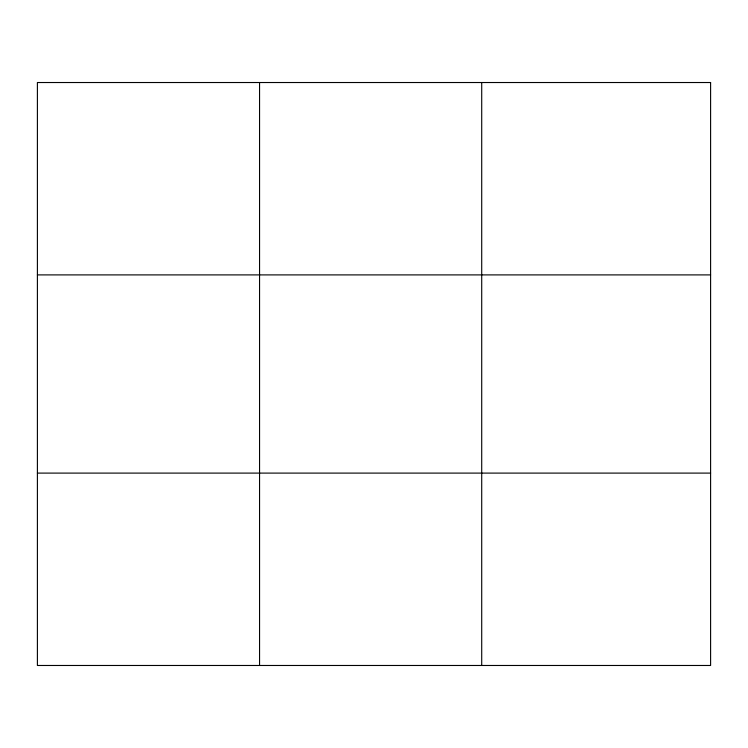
<?xml version="1.0" encoding="UTF-8"?>
<svg xmlns="http://www.w3.org/2000/svg" width="748" height="748" viewBox="0 0 748 748"><rect width="100%" height="100%" fill="white"/><g stroke="black" fill="none" stroke-linecap="round" stroke-linejoin="round"><path stroke-width="1.12" d="M259.556 665.477L259.556 82.523M481.712 665.477L481.712 82.523M37.4 274.899L710.6 274.899M37.4 473.101L710.6 473.101M710.6 82.523L710.6 665.477L37.4 665.477L37.4 82.523L710.6 82.523"/></g></svg>
